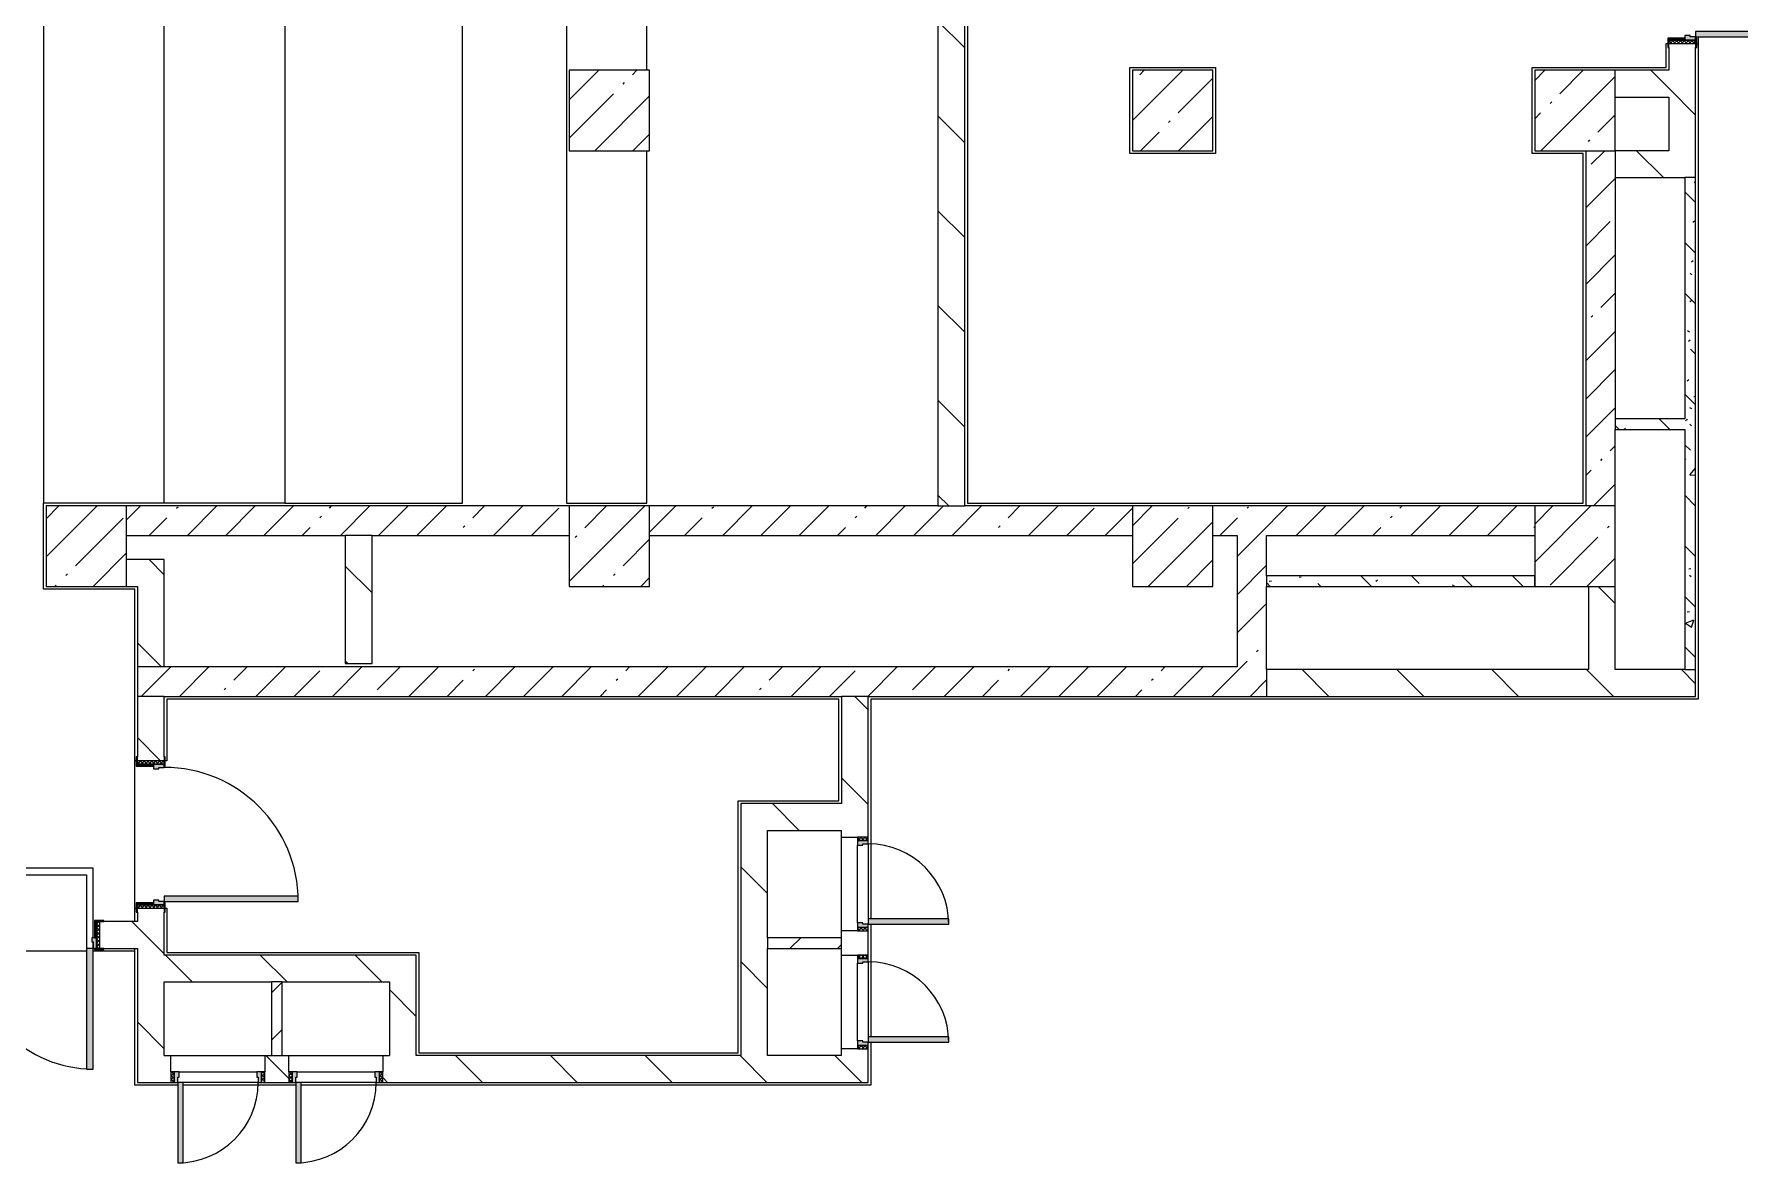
# Model space of a CAD drawing. Header units: millimetres. Extents: x 81610 to 276841, y -8553 to 29000.
# Drawn here: x 171651 to 184371, y 10300 to 18720 of the extents above; entities that cross this region are included whole.
import ezdxf

# ---------------------------------------------------------------- set-up
doc = ezdxf.new("R2010")
doc.units = ezdxf.units.MM
for name, color, linetype, lineweight, true_color in [('A-DOOR-3', 7, 'Continuous', 5, 0xe2e2e2), ('A-DOOR-4', 7, 'Continuous', 5, 0xaaaaaa), ('A-DOOR-FRAM-2', 7, 'Continuous', 5, 0xe2e2e2), ('A-DOOR-FRAM-3', 7, 'Continuous', 5, 0xaaaaaa), ('A-FLOR-2', 7, 'Continuous', 5, 0xaaaaaa), ('I-WALL-6', 7, 'Continuous', 5, 0x787878)]:
    doc.layers.add(name, color=color, linetype=linetype, lineweight=lineweight, true_color=true_color)
for name, color, linetype, lineweight in [('A-WALL', 7, 'Continuous', 9), ('I-WALL-4', 7, 'Continuous', 5), ('S-COLS-3', 7, 'Continuous', 5), ('S-STRS-1', 7, 'Continuous', 5)]:
    doc.layers.add(name, color=color, linetype=linetype, lineweight=lineweight)
pattern_1 = [(135, (149830.96, 0), (-353.5534, -353.5534), [])]
pattern_2 = [(45, (149830.96, 0), (-285.123, 285.123), []), (45, (150116.1, 0), (-285.123, 285.123), [504.031, -100.806, 16.764, -84.042])]
pattern_3 = [(135, (149830.96, 0), (-377.171, -377.171), [533.4, -88.9, 17.78, -88.9]), (135, (149830.96, 376.94), (-377.171, -377.171), []), (50, (149830.96, 0), (637.6445, -55.7866), [66.675, -733.425]), (355, (149830.96, 0), (-123.349, 668.699), [53.34, -586.74]), (100.451, (149884.1, -4.65), (514.299, 612.908), [56.665, -623.315]), (46.184, (149830.96, 177.8), (948.776, -147.15), [100.012, -1100.137]), (96.636, (149910, 165.5), (830.91, 865.997), [84.998, -934.973]), (351.184, (149831, 177.8), (830.918, 865.988), [80.01, -880.11]), (21, (149919.86, 133.35), (530.6506, -357.928), [66.675, -733.425]), (326, (149919.86, 133.35), (216.308, 644.658), [53.34, -586.74]), (71.451, (149964.1, 103.5), (746.96, 286.724), [56.665, -623.315]), (37.5, (149830.96, 0), (10.8105, 295.9426), [16.764, -562.864, 16.764, -578.866, -588.962]), (37.5, (149830.96, 0), (10.8105, 295.9426), [-1175.258, 16.764, -572.198]), (7.5, (149830.96, 0), (233.8692, 350.6318), [16.764, -322.834, 16.764, -549.529, -224.472]), (7.5, (149830.96, 0), (233.8692, 350.6318), [-905.891, 16.764, -207.708]), (327.5, (149632.7, 0), (474.5678, -20.0513), [16.764, -205.486, 16.764, -676.656, -920.115]), (327.5, (149632.7, 0), (474.5678, -20.0513), [-915.67, 16.764, -903.351]), (317.5, (149543.8, 0), (518.452, 88.9934), [16.764, -272.161, 16.764, -443.738, -653.415]), (317.5, (149543.8, 0), (518.452, 88.9934), [-749.427, 16.764, -636.651])]
pattern_4 = [(135, (1751.41, 164.685), (-14.14214, -14.14214), []), (225, (1751.41, 164.685), (14.14214, -14.14214), [])]
pattern_5 = [(45, (-371.384, 164.685), (-14.1421, 14.1421), []), (135, (-371.384, 164.685), (-14.1421, -14.1421), [])]
pattern_6 = [(45, (149830.96, 0), (-176.7767, 176.7767), [])]

# ---------------------------------------------------------------- blocks, each defined once
blk = doc.blocks.new('BSC_Колонна _Прямоугольная - 600х600-V31-1_11_3_птичка')
at = {"layer": 'S-COLS-3'}
h = blk.add_hatch(dxfattribs=at)
h.set_pattern_fill('FP_71', color=256, style=0, pattern_type=2)
h.set_pattern_definition([(45, (-26110, -14900), (-285.123, 285.123), []), (45, (-25824.88, -14900), (-285.123, 285.123), [504.031, -100.806, 16.764, -84.042])])
h.paths.add_polyline_path([(-300, -300), (300, -300), (300, 300), (-300, 300), (-300, -97)])
for p, q in [((300, 300), (-300, 300)), ((-300, 300), (-300, -300)), ((300, -300), (300, 300)), ((-300, -300), (300, -300))]:
    blk.add_line(p, q, dxfattribs=at)
blk = doc.blocks.new('BSC_Колонна _Прямоугольная - 600х600-V63-1_11_3_птичка')
at = {"layer": 'S-COLS-3'}
h = blk.add_hatch(dxfattribs=at)
h.set_pattern_fill('FP_108', color=256, style=0, pattern_type=2)
h.set_pattern_definition([(45, (-33310, -18150), (-285.123, 285.123), []), (45, (-33024.88, -18150), (-285.123, 285.123), [504.031, -100.806, 16.764, -84.042])])
h.paths.add_polyline_path([(60, -300), (300, -300), (300, 300), (-300, 300), (-300, -300)])
for p, q in [((300, 300), (-300, 300)), ((-300, 300), (-300, -300)), ((300, -300), (300, 300)), ((-300, -300), (300, -300))]:
    blk.add_line(p, q, dxfattribs=at)
blk = doc.blocks.new('BSC_Колонна _Прямоугольная - 600х600-V74-1_11_3_птичка')
at = {"layer": 'S-COLS-3'}
h = blk.add_hatch(dxfattribs=at)
h.set_pattern_fill('FP_116', color=256, style=0, pattern_type=2)
h.set_pattern_definition([(45, (-33310, -14900), (-285.123, 285.123), []), (45, (-33024.88, -14900), (-285.123, 285.123), [504.031, -100.806, 16.764, -84.042])])
h.paths.add_polyline_path([(-300, -300), (300, -300), (300, 300), (-300, 300), (-300, -135)])
for p, q in [((300, 300), (-300, 300)), ((-300, 300), (-300, -300)), ((300, -300), (300, 300)), ((-300, -300), (300, -300))]:
    blk.add_line(p, q, dxfattribs=at)
blk = doc.blocks.new('BSC_Колонна _Прямоугольная - 600х600-V88-1_11_3_птичка')
at = {"layer": 'S-COLS-3'}
h = blk.add_hatch(dxfattribs=at)
h.set_pattern_fill('FP_120', color=256, style=0, pattern_type=2)
h.set_pattern_definition([(45, (-30310, -14900), (-285.123, 285.123), []), (45, (-30024.88, -14900), (-285.123, 285.123), [504.031, -100.806, 16.764, -84.042])])
h.paths.add_polyline_path([(239, -300), (300, -300), (300, 300), (-300, 300), (-300, -300), (78, -300)])
for p, q in [((300, 300), (-300, 300)), ((-300, 300), (-300, -300)), ((300, -300), (300, 300)), ((-300, -300), (300, -300))]:
    blk.add_line(p, q, dxfattribs=at)
blk = doc.blocks.new('110_Дверь_СКБ_2Ст - Д-10 1800x2100h_Актовый зал EI30-23435156-1_11_3_птичка')
at = {"layer": 'A-DOOR-3'}
for points in [[(-887.5, 1000), (-887.5, 100), (-837.5, 100), (-837.5, 1000)], [(862.5, 1000), (862.5, 100), (912.5, 100), (912.5, 1000)]]:
    blk.add_hatch(color=256, dxfattribs=at).paths.add_polyline_path(points)
h = blk.add_hatch(color=256, dxfattribs=at)
h.paths.add_polyline_path([(937.5, 100), (912.5, 100), (912.5, 50), (902.5, 50), (902.5, 20), (937.5, 20)])
h.paths.add_polyline_path([(-887.5, 100), (-912.5, 100), (-912.5, 20), (-877.5, 20), (-882.7, 50), (-887.5, 50)])
at = {"layer": 'A-DOOR-4'}
h = blk.add_hatch(dxfattribs=at)
h.set_pattern_fill('FP_130', color=256, style=0, pattern_type=2)
h.set_pattern_definition([(135, (1351.41, 164.685), (-14.1421, -14.1421), []), (225, (1351.41, 164.685), (14.1421, -14.1421), [])])
h.paths.add_polyline_path([(962.5, 100), (937.5, 100), (937.5, -100), (962.5, -100)])
at = {"layer": 'A-DOOR-FRAM-2'}
for points in [[(-937.5, 108), (-967.5, 108), (-967.5, 100), (-897.5, 100), (-897.5, 108), (-916.5, 108)], [(-912.5, 20), (-912.5, -100), (-897.5, -100), (-897.5, 20)], [(962.5, 108), (922.5, 108), (927.9, 100), (992.5, 100), (992.5, 108)], [(927.9, 20), (922.5, 20), (927.9, -100), (937.5, -100), (937.5, 20)], [(-897.5, -100), (-967.5, -100), (-967.5, -108), (-897.5, -108)], [(922.5, -100), (927.9, -108), (992.5, -108), (992.5, -100), (927.9, -100)]]:
    blk.add_hatch(color=256, dxfattribs=at).paths.add_polyline_path(points)
at = {"layer": 'A-DOOR-FRAM-3'}
h = blk.add_hatch(dxfattribs=at)
h.set_pattern_fill('FP_131', color=256, style=0, pattern_type=2)
h.set_pattern_definition([(45, (-771.384, 164.685), (-14.1421, 14.1421), []), (135, (-771.384, 164.685), (-14.1421, -14.1421), [])])
h.paths.add_polyline_path([(-912.5, 100), (-937.5, 100), (-937.5, -100), (-912.5, -100)])
at = {"layer": 'A-DOOR-4'}
for p, q in [((-887.5, 1000), (-887.5, 100)), ((-837.5, 1000), (-887.5, 1000)), ((-837.5, 100), (-837.5, 1000)), ((912.5, 1000), (862.5, 1000)), ((862.5, 1000), (862.5, 100)), ((912.5, 100), (912.5, 1000)), ((-887.5, 100), (-837.5, 100)), ((862.5, 100), (912.5, 100))]:
    blk.add_line(p, q, dxfattribs=at)
for centre, start, end in [((-887.5, 100), 0, 90), ((912.5, 100), 90, 180)]:
    blk.add_arc(centre, 900, start, end, dxfattribs=at)
at = {"layer": 'A-DOOR-FRAM-3'}
for p, q in [((-897.5, 108), (-967.5, 108)), ((-967.5, 108), (-967.5, 100)), ((-967.5, 100), (-897.5, 100)), ((-912.5, 100), (-937.5, 100)), ((-937.5, 100), (-937.5, -100)), ((-887.5, 100), (-912.5, 100)), ((-912.5, 100), (-912.5, 20)), ((-912.5, -100), (-912.5, 100)), ((-912.5, 20), (-877.5, 20)), ((-897.5, 20), (-912.5, 20)), ((-912.5, 20), (-912.5, -100)), ((-897.5, 100), (-897.5, 108)), ((-897.5, -100), (-897.5, 20)), ((-887.5, 50), (-887.5, 100)), ((-877.5, 50), (-887.5, 50)), ((-877.5, 20), (-877.5, 50)), ((912.5, 50), (902.5, 50)), ((902.5, 50), (902.5, 20)), ((902.5, 20), (937.5, 20)), ((912.5, 100), (912.5, 50)), ((937.5, 100), (912.5, 100)), ((992.5, 108), (922.5, 108)), ((922.5, 108), (922.5, 100)), ((922.5, 100), (992.5, 100)), ((937.5, 20), (922.5, 20)), ((922.5, 20), (922.5, -100)), ((937.5, 20), (937.5, 100)), ((962.5, 100), (937.5, 100)), ((937.5, 100), (937.5, -100)), ((937.5, -100), (937.5, 20)), ((962.5, -100), (962.5, 100)), ((992.5, 100), (992.5, 108)), ((-897.5, -100), (-967.5, -100)), ((-967.5, -100), (-967.5, -108)), ((-967.5, -108), (-897.5, -108)), ((-937.5, -100), (-912.5, -100)), ((-912.5, -100), (-897.5, -100)), ((-897.5, -108), (-897.5, -100)), ((922.5, -100), (937.5, -100)), ((992.5, -100), (922.5, -100)), ((922.5, -100), (922.5, -108)), ((922.5, -108), (992.5, -108)), ((937.5, -100), (962.5, -100)), ((992.5, -108), (992.5, -100))]:
    blk.add_line(p, q, dxfattribs=at)
blk = doc.blocks.new('110_Дверь_СКБ_1Ст_Внутренняя1 - Д-4к_п__1100x2100h_Артистические EI30-23988509-1_11_3_птичка')
at = {"layer": 'A-DOOR-3'}
h = blk.add_hatch(color=256, dxfattribs=at)
h.paths.add_polyline_path([(537.5, 20), (537.5, 100), (512.5, 100), (512.5, 60), (502.5, 60), (502.5, 20), (522.5, 20)])
h.paths.add_polyline_path([(-477.5, 60), (-487.5, 60), (-487.5, 100), (-512.5, 100), (-512.5, 20), (-477.5, 20), (-477.5, 44)])
at = {"layer": 'A-DOOR-4'}
h = blk.add_hatch(dxfattribs=at)
h.set_pattern_fill('FP_103', color=256, style=0, pattern_type=2)
h.set_pattern_definition(pattern_4)
h.paths.add_polyline_path([(562.5, 100), (537.5, 100), (537.5, -100), (562.5, -100), (562.5, -72.6)])
at = {"layer": 'A-DOOR-FRAM-2'}
for points in [[(512.5, 156.8), (512.5, 1100), (472.5, 1100), (472.5, 100), (512.5, 100), (512.5, 120)], [(-497.5, 100), (-497.5, 108), (-567.5, 108), (-567.5, 100), (-512.5, 100)], [(-497.5, -72.6), (-497.5, 20), (-512.5, 20), (-512.5, -100), (-497.5, -100)], [(592.5, 108), (522.5, 108), (522.5, 100), (592.5, 100)], [(537.5, -100), (537.5, 20), (522.5, 20), (522.5, -100)], [(-497.5, -108), (-497.5, -100), (-567.5, -100), (-567.5, -108), (-512.5, -108)], [(592.5, -100), (522.5, -100), (522.5, -108), (592.5, -108)]]:
    blk.add_hatch(color=256, dxfattribs=at).paths.add_polyline_path(points)
at = {"layer": 'A-DOOR-FRAM-3'}
h = blk.add_hatch(dxfattribs=at)
h.set_pattern_fill('FP_104', color=256, style=0, pattern_type=2)
h.set_pattern_definition(pattern_5)
h.paths.add_polyline_path([(-512.5, -100), (-512.5, 100), (-537.5, 100), (-537.5, -100)])
at = {"layer": 'A-DOOR-4'}
for p, q in [((512.5, 1100), (472.5, 1100)), ((472.5, 1100), (472.5, 100)), ((512.5, 100), (512.5, 1100)), ((472.5, 100), (512.5, 100))]:
    blk.add_line(p, q, dxfattribs=at)
blk.add_arc((512.5, 100), 1000, 90, 180, dxfattribs=at)
at = {"layer": 'A-DOOR-FRAM-3'}
for p, q in [((-497.5, 108), (-567.5, 108)), ((-567.5, 108), (-567.5, 100)), ((-567.5, 100), (-497.5, 100)), ((-512.5, 100), (-537.5, 100)), ((-537.5, 100), (-537.5, -100)), ((-487.5, 100), (-512.5, 100)), ((-512.5, 100), (-512.5, 20)), ((-512.5, -100), (-512.5, 100)), ((-497.5, 100), (-512.5, 100)), ((-512.5, 100), (-512.5, 99)), ((-512.5, 99), (-497.5, 99)), ((-512.5, 20), (-477.5, 20)), ((-497.5, 20), (-512.5, 20)), ((-512.5, 20), (-512.5, -100)), ((-497.5, 100), (-497.5, 108)), ((-497.5, 99), (-497.5, 100)), ((-497.5, -100), (-497.5, 20)), ((-487.5, 60), (-487.5, 100)), ((-477.5, 60), (-487.5, 60)), ((-477.5, 20), (-477.5, 60)), ((512.5, 60), (502.5, 60)), ((502.5, 60), (502.5, 20)), ((502.5, 20), (537.5, 20)), ((512.5, 100), (512.5, 60)), ((537.5, 100), (512.5, 100)), ((592.5, 108), (522.5, 108)), ((522.5, 108), (522.5, 100)), ((537.5, 100), (522.5, 100)), ((522.5, 100), (522.5, 99)), ((522.5, 100), (592.5, 100)), ((522.5, 99), (537.5, 99)), ((537.5, 20), (522.5, 20)), ((522.5, 20), (522.5, -100)), ((537.5, 20), (537.5, 100)), ((562.5, 100), (537.5, 100)), ((537.5, 100), (537.5, -100)), ((537.5, 99), (537.5, 100)), ((537.5, -100), (537.5, 20)), ((562.5, -100), (562.5, 100)), ((592.5, 100), (592.5, 108)), ((-497.5, -100), (-567.5, -100)), ((-567.5, -100), (-567.5, -108)), ((-567.5, -108), (-497.5, -108)), ((-537.5, -100), (-512.5, -100)), ((-512.5, -100), (-497.5, -100)), ((-497.5, -108), (-497.5, -100)), ((522.5, -100), (537.5, -100)), ((592.5, -100), (522.5, -100)), ((522.5, -100), (522.5, -108)), ((522.5, -108), (592.5, -108)), ((537.5, -100), (562.5, -100)), ((592.5, -108), (592.5, -100))]:
    blk.add_line(p, q, dxfattribs=at)
blk = doc.blocks.new('110_Дверь_СКБ_1Ст_Внутренняя1 - Д-4к_л_ 1100x2100h_кладовая-31838514-1_11_3_птичка')
at = {"layer": 'A-DOOR-3'}
h = blk.add_hatch(color=256, dxfattribs=at)
h.paths.add_polyline_path([(537.5, 20), (537.5, 100), (512.5, 100), (512.5, 60), (502.5, 60), (502.5, 20), (522.5, 20)])
h.paths.add_polyline_path([(-477.5, 60), (-487.5, 60), (-487.5, 100), (-512.5, 100), (-512.5, 20), (-477.5, 20), (-477.5, 44)])
at = {"layer": 'A-DOOR-4'}
h = blk.add_hatch(dxfattribs=at)
h.set_pattern_fill('FP_103', color=256, style=0, pattern_type=2)
h.set_pattern_definition(pattern_4)
h.paths.add_polyline_path([(562.5, 100), (537.5, 100), (537.5, -100), (562.5, -100)])
at = {"layer": 'A-DOOR-FRAM-2'}
for points in [[(512.5, 100), (512.5, 1100), (472.5, 1100), (472.5, 100)], [(-497.5, 108), (-567.5, 108), (-567.5, 100), (-497.5, 100)], [(-497.5, -100), (-497.5, 20), (-512.5, 20), (-512.5, -100)], [(592.5, 108), (522.5, 108), (522.5, 100), (592.5, 100)], [(537.5, 20), (522.5, 20), (523.9, -100), (537.5, -100), (537.5, -22.4)], [(-497.5, -100), (-567.5, -100), (-567.5, -108), (-497.5, -108)], [(592.5, -100), (522.5, -100), (522.5, -108), (592.5, -108)]]:
    blk.add_hatch(color=256, dxfattribs=at).paths.add_polyline_path(points)
at = {"layer": 'A-DOOR-FRAM-3'}
h = blk.add_hatch(dxfattribs=at)
h.set_pattern_fill('FP_104', color=256, style=0, pattern_type=2)
h.set_pattern_definition(pattern_5)
h.paths.add_polyline_path([(-512.5, 100), (-537.5, 100), (-537.5, -100), (-512.5, -100)])
at = {"layer": 'A-DOOR-4'}
for p, q in [((512.5, 1100), (472.5, 1100)), ((472.5, 1100), (472.5, 100)), ((512.5, 100), (512.5, 1100)), ((472.5, 100), (512.5, 100))]:
    blk.add_line(p, q, dxfattribs=at)
blk.add_arc((512.5, 100), 1000, 90, 180, dxfattribs=at)
at = {"layer": 'A-DOOR-FRAM-3'}
for p, q in [((-497.5, 108), (-567.5, 108)), ((-567.5, 108), (-567.5, 100)), ((-567.5, 100), (-497.5, 100)), ((-512.5, 100), (-537.5, 100)), ((-537.5, 100), (-537.5, -100)), ((-487.5, 100), (-512.5, 100)), ((-512.5, 100), (-512.5, 20)), ((-512.5, -100), (-512.5, 100)), ((-497.5, 100), (-512.5, 100)), ((-512.5, 100), (-512.5, 99)), ((-512.5, 99), (-497.5, 99)), ((-512.5, 20), (-477.5, 20)), ((-497.5, 20), (-512.5, 20)), ((-512.5, 20), (-512.5, -100)), ((-497.5, 100), (-497.5, 108)), ((-497.5, 99), (-497.5, 100)), ((-497.5, -100), (-497.5, 20)), ((-487.5, 60), (-487.5, 100)), ((-477.5, 60), (-487.5, 60)), ((-477.5, 20), (-477.5, 60)), ((512.5, 60), (502.5, 60)), ((502.5, 60), (502.5, 20)), ((502.5, 20), (537.5, 20)), ((512.5, 100), (512.5, 60)), ((537.5, 100), (512.5, 100)), ((592.5, 108), (522.5, 108)), ((522.5, 108), (522.5, 100)), ((537.5, 100), (522.5, 100)), ((522.5, 100), (522.5, 99)), ((522.5, 100), (592.5, 100)), ((522.5, 99), (537.5, 99)), ((537.5, 20), (522.5, 20)), ((522.5, 20), (522.5, -100)), ((537.5, 20), (537.5, 100)), ((562.5, 100), (537.5, 100)), ((537.5, 100), (537.5, -100)), ((537.5, 99), (537.5, 100)), ((537.5, -100), (537.5, 20)), ((562.5, -100), (562.5, 100)), ((592.5, 100), (592.5, 108)), ((-497.5, -100), (-567.5, -100)), ((-567.5, -100), (-567.5, -108)), ((-567.5, -108), (-497.5, -108)), ((-537.5, -100), (-512.5, -100)), ((-512.5, -100), (-497.5, -100)), ((-497.5, -108), (-497.5, -100)), ((522.5, -100), (537.5, -100)), ((592.5, -100), (522.5, -100)), ((522.5, -100), (522.5, -108)), ((522.5, -108), (592.5, -108)), ((537.5, -100), (562.5, -100)), ((592.5, -108), (592.5, -100))]:
    blk.add_line(p, q, dxfattribs=at)
blk = doc.blocks.new('BSC_Колонна _Прямоугольная - 600х600-V119-1_11_3_птичка')
at = {"layer": 'S-COLS-3'}
h = blk.add_hatch(dxfattribs=at)
h.set_pattern_fill('FP_147', color=256, style=0, pattern_type=2)
h.set_pattern_definition([(45, (-22210, -14900), (-285.123, 285.123), []), (45, (-21924.88, -14900), (-285.123, 285.123), [504.031, -100.806, 16.764, -84.042])])
h.paths.add_polyline_path([(300, -300), (300, 300), (-300, 300), (-300, -300)])
for p, q in [((300, 300), (-300, 300)), ((-300, 300), (-300, -300)), ((300, -300), (300, 300)), ((-300, -300), (300, -300))]:
    blk.add_line(p, q, dxfattribs=at)
blk = doc.blocks.new('BSC_Колонна _Прямоугольная - 600х600-V120-1_11_3_птичка')
at = {"layer": 'S-COLS-3'}
h = blk.add_hatch(dxfattribs=at)
h.set_pattern_fill('FP_149', color=256, style=0, pattern_type=2)
h.set_pattern_definition([(45, (-26110, -18150), (-285.123, 285.123), []), (45, (-25824.88, -18150), (-285.123, 285.123), [504.031, -100.806, 16.764, -84.042])])
h.paths.add_polyline_path([(280, -300), (300, -300), (300, 300), (-300, 300), (-300, -300), (76, -300)])
for p, q in [((300, 300), (-300, 300)), ((-300, 300), (-300, -300)), ((300, -300), (300, 300)), ((-300, -300), (300, -300))]:
    blk.add_line(p, q, dxfattribs=at)
blk = doc.blocks.new('BSC_Колонна _Прямоугольная - 600х600-23728797-1_11_3_птичка')
at = {"layer": 'S-COLS-3'}
h = blk.add_hatch(dxfattribs=at)
h.set_pattern_fill('FP_150', color=256, style=0, pattern_type=2)
h.set_pattern_definition([(45, (-30310, -18150), (-285.123, 285.123), []), (45, (-30024.88, -18150), (-285.123, 285.123), [504.031, -100.806, 16.764, -84.042])])
h.paths.add_polyline_path([(300, -300), (300, 300), (-300, 297), (-300, -300), (239, -300)])
for p, q in [((300, 300), (-300, 300)), ((-300, 300), (-300, -300)), ((300, -300), (300, 300)), ((-300, -300), (300, -300))]:
    blk.add_line(p, q, dxfattribs=at)
blk = doc.blocks.new('110_Дверь_СКБ_1Ст - д-18 700x2100h_Технический шкаф ЭОМ и СС-V104-1_11_3_птичка')
at = {"layer": 'A-DOOR-3'}
h = blk.add_hatch(color=256, dxfattribs=at)
h.paths.add_polyline_path([(322, 100), (312, 100), (312, 60), (302, 60), (302, 20), (337, 20), (337, 100)])
h.paths.add_polyline_path([(-298, 100), (-313, 100), (-313, 20), (-278, 20), (-278, 60), (-288, 60), (-288, 100)])
at = {"layer": 'A-DOOR-4'}
h = blk.add_hatch(dxfattribs=at)
h.set_pattern_fill('FP_132', color=256, style=0, pattern_type=2)
h.set_pattern_definition([(135, (1951.41, 164.685), (-14.14214, -14.14214), []), (225, (1951.41, 164.685), (14.14214, -14.14214), [])])
h.paths.add_polyline_path([(337, 100), (337, 20), (362, 20), (362, 100)])
at = {"layer": 'A-DOOR-FRAM-2'}
blk.add_hatch(color=256, dxfattribs=at).paths.add_polyline_path([(272, 700), (272, 100), (312, 100), (312, 700), (281, 700)])
at = {"layer": 'A-DOOR-FRAM-3'}
h = blk.add_hatch(dxfattribs=at)
h.set_pattern_fill('FP_133', color=256, style=0, pattern_type=2)
h.set_pattern_definition([(45, (-171.384, 164.685), (-14.1421, 14.1421), []), (135, (-171.384, 164.685), (-14.1421, -14.1421), [])])
h.paths.add_polyline_path([(-338, 100), (-338, 20), (-313, 20), (-313, 100)])
at = {"layer": 'A-DOOR-4'}
for p, q in [((312, 700), (272, 700)), ((272, 700), (272, 100)), ((312, 100), (312, 700)), ((272, 100), (312, 100))]:
    blk.add_line(p, q, dxfattribs=at)
blk.add_arc((312, 100), 600, 90, 180, dxfattribs=at)
at = {"layer": 'A-DOOR-FRAM-3'}
for p, q in [((-313, 100), (-338, 100)), ((-338, 100), (-338, 20)), ((-338, 20), (-313, 20)), ((-288, 100), (-313, 100)), ((-313, 100), (-313, 20)), ((-313, 20), (-313, 100)), ((-313, 20), (-278, 20)), ((-288, 60), (-288, 100)), ((-288, 100), (272, 100)), ((-278, 60), (-288, 60)), ((-278, 20), (-278, 60)), ((302, 20), (-278, 20)), ((312, 60), (302, 60)), ((302, 60), (302, 20)), ((302, 20), (337, 20)), ((312, 100), (312, 60)), ((337, 100), (312, 100)), ((337, 20), (337, 100)), ((362, 100), (337, 100)), ((337, 100), (337, 20)), ((337, 20), (362, 20)), ((362, 20), (362, 100))]:
    blk.add_line(p, q, dxfattribs=at)
blk = doc.blocks.new('Перекрытия 2 - Перекрытия 4-32990152-1_11_3_птичка')
at = {"layer": 'S-STRS-1'}
for p, q in [((21910, 19180), (22510, 19180)), ((21910, 19180), (21910, 15200)), ((22810, 19180), (23410, 19180)), ((22810, 15200), (22810, 19180)), ((25034, 19180), (23710, 19180)), ((23710, 19180), (23710, 15200)), ((25034, 15200), (25034, 19180)), ((26410, 19180), (25810, 19180)), ((25810, 19180), (25810, 15200)), ((26410, 18430), (26410, 19180)), ((26410, 15200), (26410, 17830)), ((22810, 15200), (21910, 15200)), ((23710, 15200), (22810, 15200)), ((23710, 15200), (25034, 15200)), ((25810, 15200), (26410, 15200))]:
    blk.add_line(p, q, dxfattribs=at)
blk = doc.blocks.new('BSC_Колонна _Прямоугольная - 600х600-V170-1_11_3_птичка')
at = {"layer": 'S-COLS-3'}
for p, q in [((300, 300), (-300, 300)), ((-300, 300), (-300, -300)), ((300, -300), (300, 300)), ((-300, -300), (300, -300))]:
    blk.add_line(p, q, dxfattribs=at)

msp = doc.modelspace()

# ---------------------------------------------------------------- hatches: boundary and pattern name
at = {"layer": 'I-WALL-4'}
h = msp.add_hatch(dxfattribs=at)
h.set_pattern_fill('FP_75', color=256, style=0, pattern_type=2)
h.set_pattern_definition(pattern_1)
h.paths.add_polyline_path([(178520.9, 15200), (178591, 15200), (178591, 26500), (178391, 26500), (178391, 15200)])
h = msp.add_hatch(dxfattribs=at)
h.set_pattern_fill('FP_75', color=256, style=0, pattern_type=2)
h.set_pattern_definition(pattern_1)
h.paths.add_polyline_path([(183961, 17850), (184041, 17850), (184041, 18650), (183841, 18650), (183841, 17850)])
h.paths.add_polyline_path([(184041, 19750), (184041, 23400), (183841, 23400), (183841, 19750)])
h = msp.add_hatch(dxfattribs=at)
h.set_pattern_fill('FP_75', color=256, style=0, pattern_type=2)
h.set_pattern_definition(pattern_1)
h.paths.add_polyline_path([(183821, 18250), (183841, 18250), (183841, 18450), (183441, 18450), (183441, 18250)])
h = msp.add_hatch(dxfattribs=at)
h.set_pattern_fill('FP_45', color=256, style=0, pattern_type=2)
h.set_pattern_definition(pattern_2)
h.paths.add_polyline_path([(183441, 15200), (183441.4, 15200), (183441, 17850), (183221.4, 17850), (183221.4, 15200)])
h = msp.add_hatch(dxfattribs=at)
h.set_pattern_fill('FP_75', color=256, style=0, pattern_type=2)
h.set_pattern_definition(pattern_1)
h.paths.add_polyline_path([(183961, 17650), (184041, 17650), (184041, 17850), (183441.4, 17850), (183441.4, 17650), (183884, 17650)])
h = msp.add_hatch(dxfattribs=at)
h.set_pattern_fill('FP_45', color=256, style=0, pattern_type=2)
h.set_pattern_definition(pattern_2)
h.paths.add_polyline_path([(173521, 14980), (175641, 14980), (175641, 15200), (172341, 15200), (172341, 14980), (172944.1, 14980)])
h.paths.add_polyline_path([(182579.5, 14980), (182841, 14980), (182841, 15200), (180441, 15200), (180441, 14980), (182238.8, 14980)])
h.paths.add_polyline_path([(179821, 14980), (179841, 14980), (179841, 15200), (176241, 15200), (176241, 14980), (178611, 14980)])
h = msp.add_hatch(dxfattribs=at)
h.set_pattern_fill('FP_75', color=256, style=0, pattern_type=2)
h.set_pattern_definition(pattern_1)
h.paths.add_polyline_path([(174171, 14025), (174171, 14980), (173971, 14980), (173971, 14025)])
h = msp.add_hatch(dxfattribs=at)
h.set_pattern_fill('FP_45', color=256, style=0, pattern_type=2)
h.set_pattern_definition(pattern_2)
h.paths.add_polyline_path([(180841, 13780), (180841, 14980), (180621, 14980), (180621, 13780)])
h = msp.add_hatch(dxfattribs=at)
h.set_pattern_fill('FP_75', color=256, style=0, pattern_type=2)
h.set_pattern_definition(pattern_1)
h.paths.add_polyline_path([(172492.1, 14600), (172621, 14600), (172621, 14800), (172341, 14800), (172341, 14600), (172421, 14600)])
h = msp.add_hatch(dxfattribs=at)
h.set_pattern_fill('FP_75', color=256, style=0, pattern_type=2)
h.set_pattern_definition(pattern_1)
h.paths.add_polyline_path([(172621, 14000), (172621, 14600), (172421, 14600), (172421, 14000)])
h = msp.add_hatch(dxfattribs=at)
h.set_pattern_fill('FP_75', color=256, style=0, pattern_type=2)
h.set_pattern_definition(pattern_1)
h.paths.add_polyline_path([(183441.4, 13980), (183441, 14600), (183241.4, 14600), (183241.4, 13980)])
h = msp.add_hatch(dxfattribs=at)
h.set_pattern_fill('FP_45', color=256, style=0, pattern_type=2)
h.set_pattern_definition(pattern_2)
h.paths.add_polyline_path([(173079.3, 13780), (180621, 13780), (180621, 14000), (172421, 14000), (172421, 13780), (172944.1, 13780)])
h = msp.add_hatch(dxfattribs=at)
h.set_pattern_fill('FP_75', color=256, style=0, pattern_type=2)
h.set_pattern_definition(pattern_1)
h.paths.add_polyline_path([(183497.2, 13780), (184041, 13780), (184041, 13980), (180841, 13980), (180841, 13780), (183201.4, 13780)])
h = msp.add_hatch(dxfattribs=at)
h.set_pattern_fill('FP_75', color=256, style=0, pattern_type=2)
h.set_pattern_definition(pattern_1)
h.paths.add_polyline_path([(172421, 10900), (172621, 10900), (172621, 12200), (172421, 12200), (172421, 10905.3)])
h.paths.add_polyline_path([(172621, 13300), (172621, 13780), (172421, 13780), (172421, 13300)])
h = msp.add_hatch(dxfattribs=at)
h.set_pattern_fill('FP_75', color=256, style=0, pattern_type=2)
h.set_pattern_definition(pattern_1)
h.paths.add_polyline_path([(177790.7, 10900), (177871, 10900), (177871, 11150), (177671, 11150), (177671, 10900)])
h.paths.add_polyline_path([(177791, 11850), (177871, 11850), (177871, 12030), (177671, 12030), (177671, 11850)])
h.paths.add_polyline_path([(177791, 12730), (177871, 12730), (177871, 13780), (177671, 13780), (177671, 12730)])
h = msp.add_hatch(dxfattribs=at)
h.set_pattern_fill('FP_75', color=256, style=0, pattern_type=2)
h.set_pattern_definition(pattern_1)
h.paths.add_polyline_path([(176921, 11100), (177121, 11100), (177121, 12980), (176921, 12980), (176921, 11120)])
h = msp.add_hatch(dxfattribs=at)
h.set_pattern_fill('FP_75', color=256, style=0, pattern_type=2)
h.set_pattern_definition(pattern_1)
h.paths.add_polyline_path([(177121, 12780), (177671, 12780), (177671, 12980), (177121, 12980)])
h = msp.add_hatch(dxfattribs=at)
h.set_pattern_fill('FP_75', color=256, style=0, pattern_type=2)
h.set_pattern_definition(pattern_1)
h.paths.add_polyline_path([(172171, 11900), (172421, 11900), (172421, 12100), (172141, 12100), (172141, 11900)])
h.paths.add_polyline_path([(170061, 11900), (170241, 11900), (170241, 12100), (170041, 12100), (170041, 11900)])
h = msp.add_hatch(dxfattribs=at)
h.set_pattern_fill('FP_87', color=256, style=0, pattern_type=2)
h.set_pattern_definition(pattern_6)
h.paths.add_polyline_path([(177121, 11900), (177671, 11900), (177671, 11980), (177121, 11980)])
h = msp.add_hatch(dxfattribs=at)
h.set_pattern_fill('FP_75', color=256, style=0, pattern_type=2)
h.set_pattern_definition(pattern_1)
h.paths.add_polyline_path([(172641, 11650), (174501, 11650), (174501, 11850), (172621, 11850), (172621, 11650)])
h = msp.add_hatch(dxfattribs=at)
h.set_pattern_fill('FP_87', color=256, style=0, pattern_type=2)
h.set_pattern_definition(pattern_6)
h.paths.add_polyline_path([(173501, 11100), (173501, 11650), (173421, 11650), (173421, 11100)])
h = msp.add_hatch(dxfattribs=at)
h.set_pattern_fill('FP_75', color=256, style=0, pattern_type=2)
h.set_pattern_definition(pattern_1)
h.paths.add_polyline_path([(174501, 11100), (174501, 11650), (174301, 11650), (174301, 11100)])
h = msp.add_hatch(dxfattribs=at)
h.set_pattern_fill('FP_75', color=256, style=0, pattern_type=2)
h.set_pattern_definition(pattern_1)
h.paths.add_polyline_path([(176043.4, 10900), (177671, 10900), (177671, 11100), (174251, 11100), (174251, 10900), (175969.8, 10900)])
h.paths.add_polyline_path([(172621, 10900), (172671, 10900), (172671, 11100), (172621, 11100), (172621, 10980)])
h.paths.add_polyline_path([(173371, 10900), (173551, 10900), (173551, 11100), (173371, 11100), (173371, 10980)])
at = {"layer": 'I-WALL-6'}
h = msp.add_hatch(dxfattribs=at)
h.set_pattern_fill('FP_74', color=256, style=0, pattern_type=2)
h.set_pattern_definition(pattern_3)
h.paths.add_polyline_path([(183961, 13980), (184041, 13980), (184041, 17650), (183961, 17650), (183961, 14292)])
h = msp.add_hatch(dxfattribs=at)
h.set_pattern_fill('FP_74', color=256, style=0, pattern_type=2)
h.set_pattern_definition(pattern_3)
h.paths.add_polyline_path([(183441.4, 15770), (183961, 15770), (183961, 15850), (183441.4, 15850)])
h = msp.add_hatch(dxfattribs=at)
h.set_pattern_fill('FP_74', color=256, style=0, pattern_type=2)
h.set_pattern_definition(pattern_3)
h.paths.add_polyline_path([(180841, 14600), (182840.7, 14600), (182840.7, 14680), (180841, 14680)])

# ---------------------------------------------------------------- linework, layer by layer
at = {"layer": 'A-FLOR-2'}
for p, q in [((178611, 19880), (178611, 15220)), ((184061, 18700), (184061, 13760)), ((183821, 18470), (183821, 18650)), ((183821, 18650), (183833, 18650)), ((184049, 18650), (184061, 18650)), ((179821, 17830), (179821, 18470)), ((179821, 18470), (180461, 18470)), ((180461, 18470), (180461, 17830)), ((182821, 17830), (182821, 18470)), ((182821, 18470), (183821, 18470)), ((180461, 17830), (179821, 17830)), ((183201.4, 17830), (182821, 17830)), ((183201.4, 15220), (183201.4, 17830)), ((171721, 14580), (171721, 15220)), ((178611, 15220), (183201.4, 15220)), ((172401, 14580), (171721, 14580)), ((172401, 12100), (172401, 14580)), ((177651, 13760), (172641, 13760)), ((172641, 13760), (172641, 13300)), ((177651, 13000), (177651, 13760)), ((184061, 13760), (177891, 13760)), ((177891, 13760), (177891, 12120)), ((172413, 13300), (172401, 13300)), ((172641, 13300), (172629, 13300)), ((176901, 11120), (176901, 13000)), ((176901, 13000), (177651, 13000)), ((172090.8, 12498.9), (170275.6, 12498.9)), ((172090.8, 11980), (172090.8, 12498.9)), ((170325.6, 12448.9), (172040.8, 12448.9)), ((172040.8, 12448.9), (172040.8, 11898.9)), ((172401, 12200), (172413, 12200)), ((172629, 12200), (172641, 12200)), ((172641, 12200), (172641, 11870)), ((177891, 12080), (177891, 11240)), ((172041, 11880), (170341, 11880)), ((172090.8, 11900), (172090.8, 11950.6)), ((172401, 11880), (172091, 11880)), ((172401, 10880), (172401, 11900)), ((172641, 11870), (174521, 11870)), ((174521, 11870), (174521, 11120)), ((177891, 11200), (177891, 10880)), ((174521, 11120), (176901, 11120)), ((172721, 10880), (172401, 10880)), ((173601, 10880), (172761, 10880)), ((177891, 10880), (173641, 10880))]:
    msp.add_line(p, q, dxfattribs=at)
at = {"layer": 'A-WALL'}
for p, q in [((184041, 17650), (183961, 17650)), ((183441.4, 15850), (183441.4, 15770)), ((178391, 15200), (178591, 15200)), ((174171, 14980), (173971, 14980)), ((180841, 14680), (180841, 14600)), ((172621, 14000), (172421, 14000)), ((180841, 13980), (180841, 13780)), ((183961, 13980), (184041, 13980)), ((172621, 13780), (172421, 13780)), ((177871, 13780), (177671, 13780)), ((177121, 11980), (177121, 11900)), ((177671, 11900), (177671, 11980)), ((173501, 11650), (173421, 11650)), ((173421, 11100), (173501, 11100))]:
    msp.add_line(p, q, dxfattribs=at)
at = {"layer": 'I-WALL-4'}
for p, q in [((178391, 26500), (178391, 15200)), ((178591, 15200), (178591, 19900)), ((183841, 18620), (183841, 18450)), ((184041, 13780), (184041, 18620)), ((183841, 18450), (183441, 18450)), ((183441, 18250), (183841, 18250)), ((183841, 18250), (183841, 17850)), ((183221.4, 17850), (183221.4, 15200)), ((183841, 17850), (183441.4, 17850)), ((183441.4, 17850), (183441.4, 15850)), ((183441.4, 17650), (183961, 17650)), ((183961, 17650), (183961, 15850)), ((183961, 15850), (183441.4, 15850)), ((183441.4, 15200), (183441.4, 15770)), ((183441.4, 15770), (183961, 15770)), ((183961, 15770), (183961, 13980)), ((175641, 15200), (172341, 15200)), ((178391, 15200), (176241, 15200)), ((179841, 15200), (178591, 15200)), ((182841, 15200), (180441, 15200)), ((172341, 14980), (173971, 14980)), ((173971, 14980), (173971, 14025)), ((174171, 14980), (175641, 14980)), ((174171, 14025), (174171, 14980)), ((176241, 14980), (179841, 14980)), ((180441, 14980), (180621, 14980)), ((180621, 14980), (180621, 14000)), ((180841, 14980), (182841, 14980)), ((180841, 14680), (180841, 14980)), ((172621, 14800), (172341, 14800)), ((172621, 14000), (172621, 14800)), ((182840.7, 14680), (180841, 14680)), ((182840.7, 14600), (182840.7, 14680)), ((172341, 14600), (172421, 14600)), ((172421, 14600), (172421, 13330)), ((180841, 14600), (182840.7, 14600)), ((180841, 13980), (180841, 14600)), ((183241.4, 14600), (183241.4, 13980)), ((183441.4, 13980), (183441.4, 14600)), ((180621, 14000), (172621, 14000)), ((173971, 14025), (174171, 14025)), ((183241.4, 13980), (180841, 13980)), ((183961, 13980), (183441.4, 13980)), ((172621, 13780), (177671, 13780)), ((172621, 13330), (172621, 13780)), ((177671, 13780), (177671, 12980)), ((177871, 12730), (177871, 13780)), ((177871, 13780), (184041, 13780)), ((176921, 12980), (176921, 11100)), ((177671, 12980), (176921, 12980)), ((177121, 11980), (177121, 12780)), ((177121, 12780), (177671, 12780)), ((177671, 11980), (177671, 12780)), ((177671, 12730), (177791, 12730)), ((172421, 12100), (172171, 12100)), ((172421, 12170), (172421, 12100)), ((172621, 11850), (172621, 12170)), ((177671, 11980), (177121, 11980)), ((177791, 12030), (177671, 12030)), ((177871, 11850), (177871, 12030)), ((172171, 11900), (172421, 11900)), ((172421, 11900), (172421, 10900)), ((174501, 11850), (172621, 11850)), ((174501, 11100), (174501, 11850)), ((177121, 11100), (177121, 11900)), ((177121, 11900), (177671, 11900)), ((177671, 11100), (177671, 11900)), ((177671, 11850), (177791, 11850)), ((172621, 11650), (173421, 11650)), ((172621, 11100), (172621, 11650)), ((173421, 11650), (173421, 11100)), ((173501, 11650), (174301, 11650)), ((173501, 11100), (173501, 11650)), ((174301, 11650), (174301, 11100)), ((172621, 11100), (173421, 11100)), ((172671, 10980), (172671, 11100)), ((173371, 11100), (173371, 10980)), ((173501, 11100), (174301, 11100)), ((173551, 10980), (173551, 11100)), ((174251, 11100), (174251, 10980)), ((176921, 11100), (174501, 11100)), ((177671, 11100), (177121, 11100)), ((177791, 11150), (177671, 11150)), ((177871, 10900), (177871, 11150)), ((172421, 10900), (172671, 10900)), ((173371, 10900), (173551, 10900)), ((174251, 10900), (177871, 10900))]:
    msp.add_line(p, q, dxfattribs=at)

# ---------------------------------------------------------------- block references
at = {"layer": 'A-DOOR-4'}
for name, p, rotation in [('110_Дверь_СКБ_1Ст_Внутренняя1 - Д-4к_п__1100x2100h_Артистические EI30-23988509-1_11_3_птичка', (183941, 19212.5), 269.9999999999999), ('110_Дверь_СКБ_1Ст_Внутренняя1 - Д-4к_л_ 1100x2100h_кладовая-31838514-1_11_3_птичка', (172521, 12762.5), 269.9999999999999), ('110_Дверь_СКБ_1Ст - д-18 700x2100h_Технический шкаф ЭОМ и СС-V104-1_11_3_птичка', (177771, 12392.5), 270), ('110_Дверь_СКБ_2Ст - Д-10 1800x2100h_Актовый зал EI30-23435156-1_11_3_птичка', (171203.5, 12000), 180), ('110_Дверь_СКБ_1Ст - д-18 700x2100h_Технический шкаф ЭОМ и СС-V104-1_11_3_птичка', (177771, 11512.5), 270), ('110_Дверь_СКБ_1Ст - д-18 700x2100h_Технический шкаф ЭОМ и СС-V104-1_11_3_птичка', (173033.5, 11000), 180), ('110_Дверь_СКБ_1Ст - д-18 700x2100h_Технический шкаф ЭОМ и СС-V104-1_11_3_птичка', (173913.5, 11000), 180)]:
    msp.add_blockref(name, p, dxfattribs=dict(at, rotation=rotation))
at = {"layer": 'S-COLS-3'}
for name, p in [('BSC_Колонна _Прямоугольная - 600х600-V120-1_11_3_птичка', (175941, 18150)), ('BSC_Колонна _Прямоугольная - 600х600-23728797-1_11_3_птичка', (180141, 18150)), ('BSC_Колонна _Прямоугольная - 600х600-V170-1_11_3_птичка', (180141, 18150)), ('BSC_Колонна _Прямоугольная - 600х600-V63-1_11_3_птичка', (183141, 18150)), ('BSC_Колонна _Прямоугольная - 600х600-V119-1_11_3_птичка', (172041, 14900)), ('BSC_Колонна _Прямоугольная - 600х600-V31-1_11_3_птичка', (175941, 14900)), ('BSC_Колонна _Прямоугольная - 600х600-V88-1_11_3_птичка', (180141, 14900)), ('BSC_Колонна _Прямоугольная - 600х600-V74-1_11_3_птичка', (183141, 14900))]:
    msp.add_blockref(name, p, dxfattribs=at)
at = {"layer": 'S-STRS-1'}
msp.add_blockref('Перекрытия 2 - Перекрытия 4-32990152-1_11_3_птичка', (149811, 20), dxfattribs=at)

doc.saveas('drawing.dxf')
